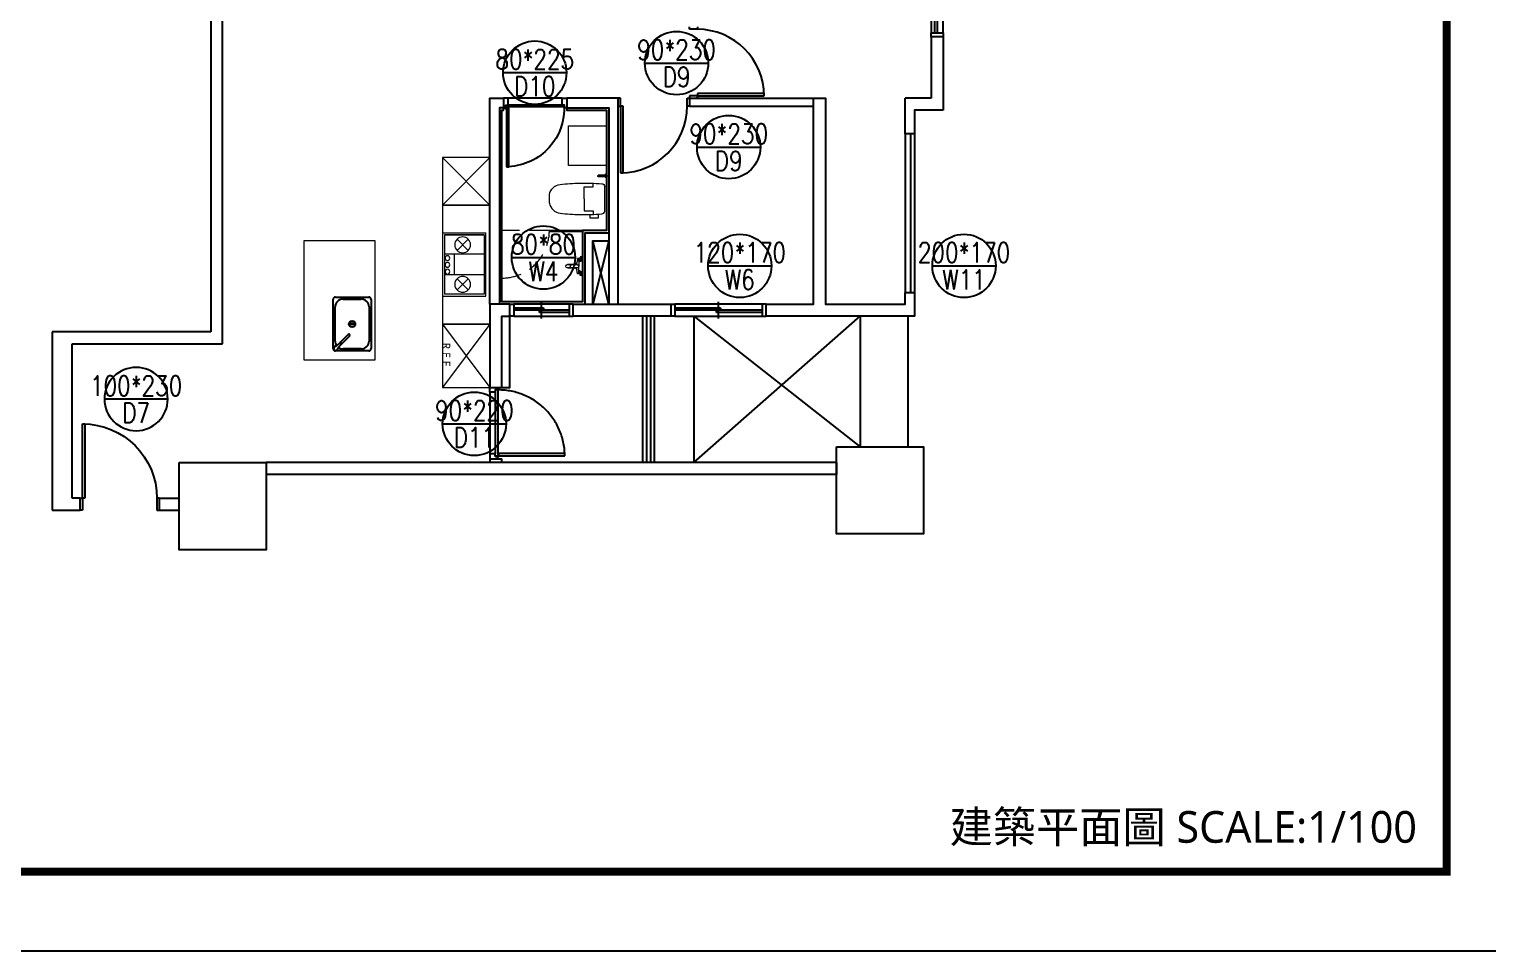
# Model space of a CAD drawing. Extents: x 489590 to 931630, y 16852 to 52972.
# Drawn here: x 490670 to 492512, y 50872 to 52035 of the extents above; entities that cross this region are included whole.
import ezdxf
from ezdxf.enums import TextEntityAlignment as Align

# ---------------------------------------------------------------- set-up
doc = ezdxf.new("R2010")
doc.units = 0
doc.header["$LTSCALE"] = 50
for name, pattern in [('11', [0.15, 0.1, -0.05]), ('DASHED2', [9.525, 6.35, -3.175]), ('HIDDEN3', [0.15, 0.11, -0.04])]:
    doc.linetypes.add(name, pattern=pattern)
for name, color, linetype in [('08', 8, 'Continuous'), ('A-DOOR-SWING-1', 252, 'DASHED2'), ('A_4 標示-門窗編號', 171, 'Continuous'), ('ASP_4', 4, 'Continuous'), ('COL', 1, 'Continuous'), ('DOOR', 5, 'Continuous'), ('FINISH', 6, 'Continuous'), ('FURN', 4, 'Continuous'), ('I-FLOR-PAVING', 251, 'Continuous'), ('L-L', 7, 'Continuous'), ('OPEN', 5, 'Continuous'), ('P_管道', 30, 'Continuous'), ('TOIL', 5, 'Continuous'), ('TX', 4, 'Continuous'), ('WALL', 2, 'Continuous'), ('WALL2', 3, 'Continuous'), ('WALL5', 4, 'Continuous'), ('挑空', 9, 'Continuous'), ('符號_門窗_預設', 4, 'Continuous'), ('開口', 6, 'Continuous')]:
    doc.layers.add(name, color=color, linetype=linetype)
doc.layers.add('AM_9', color=253, linetype='Continuous', lineweight=0)
doc.styles.add('C1', font='simplex.shx', dxfattribs={"bigfont": 'CHINESET.shx'})
doc.styles.add('CHINA', font='SIMPLEX.shx', dxfattribs={"bigfont": 'CHINESET.shx'})
doc.styles.add('SIMPLEX', font='SIMPLEX.shx', dxfattribs={"width": 0.7})
doc.styles.add('微軟正黑體', font='MSJH_0.TTF')

# ---------------------------------------------------------------- blocks, each defined once
blk = doc.blocks.new('A$C6F4479EE')
at = {"layer": '08'}
blk.add_lwpolyline([(0, 2100), (0, 0), (2970, 0), (2970, 2100)], close=True, dxfattribs=at)
at = {"layer": '08', "color": 8, "true_color": 0x737373, "const_width": 10}
blk.add_lwpolyline([(2535.7, 2000), (100, 2000), (100, 100), (2870, 100), (2870, 1814.8)], dxfattribs=at)
blk = doc.blocks.new('WINNUM')
at = {"layer": '符號_門窗_預設'}
blk.add_line((-40, 0), (40, 0), dxfattribs=at)
blk.add_circle((0, 0), 40, dxfattribs=at)
at = {"layer": '符號_門窗_預設', "style": 'SIMPLEX'}
for tag, p in [('N1', (0, 16.8)), ('N2', (0, -17.4))]:
    blk.add_attdef(tag, text='', height=25, dxfattribs=at).set_placement(p, align=Align.MIDDLE)
blk = doc.blocks.new('u14-02')
at = {"color": 9, "lineweight": -3, "true_color": 0xc7c8ca}
for p, q in [((-34, -51.9), (-34, -9.9)), ((-31, -6.9), (31, -6.9)), ((-25.4, -17.1), (-29.8, -13.4)), ((-27.6, -15.2), (-15.1, -27.8)), ((-23.8, -15.5), (-27.5, -11.1)), ((-25.7, -13.3), (-13.1, -25.8)), ((-21.5, -9.4), (21.5, -9.4)), ((34, -9.9), (34, -51.9)), ((-31.5, -42.4), (-31.5, -19.4)), ((-0.2, -28.9), (0.2, -28.9)), ((-0.2, -32.9), (-0.2, -28.9)), ((-0.2, -32.9), (0.2, -32.9)), ((0, -33.4), (0, -28.4)), ((0.2, -32.9), (0.2, -28.9)), ((31.5, -19.4), (31.5, -42.4)), ((31, -54.9), (-31, -54.9)), ((21.5, -52.4), (-21.5, -52.4))]:
    blk.add_line(p, q, dxfattribs=at)
for radius in [4, 3.5]:
    blk.add_circle((0, -30.9), radius, dxfattribs=at)
for centre, radius, start, end in [((-31, -9.9), 3, 90, 180), ((-30.7, -10.2), 2.6, 10.8513, 259.1487), ((-21.5, -19.4), 10, 144.3622, 180), ((-31.7, -15.7), 3, 50, 79.1487), ((-25.2, -9.2), 3, 190.8513, 220), ((-21.5, -19.4), 10, 90, 125.6378), ((-24.6, -16.3), 1.15, 225, 45), ((21.5, -19.4), 10, 0, 90), ((31, -9.9), 3, 0, 90), ((-14.1, -26.8), 1.4, 225, 45), ((-31, -51.9), 3, 180, 270), ((-21.5, -42.4), 10, 180, 270), ((21.5, -42.4), 10, 270, 0), ((31, -51.9), 3, 270, 0)]:
    blk.add_arc(centre, radius, start, end, dxfattribs=at)
blk = doc.blocks.new('$PDS00100RS06Y008C00008C10')
at = {"color": 0, "linetype": 'Continuous'}
for p, q in [((42, 89), (39, 89)), ((39, 89), (39, 5)), ((42, 5), (42, 89)), ((-45, 5), (-42, 5)), ((-42, 5), (-42, -5)), ((39, 5), (42, 5)), ((45, 5), (42, 5)), ((42, 5), (42, -5)), ((-42, -5), (-45, -5)), ((42, -5), (45, -5))]:
    blk.add_line(p, q, dxfattribs=at)
blk.add_arc((42, 5), 84, 90, 180, dxfattribs=at)
blk = doc.blocks.new('A$C4EFA0F76')
at = {"layer": 'TOIL', "color": 9, "lineweight": 5, "true_color": 0xc7c8ca}
for p, q in [((0, 19.3), (0, -29.4)), ((2, 19.1), (2, -12)), ((72, 9.1), (72, -1.9)), ((11.7, -25.4), (-2.7, -25.4))]:
    blk.add_line(p, q, dxfattribs=at)
for points in [[(72, 9.1, 0.3374), (58.3, 21.6, 0.027493), (33.7, 23.4, 0.022437), (5.8, 22.6, 0.348898), (2, 19.1)], [(72, -1.9, -0.3374), (58.3, -14.5, -0.027493), (33.7, -16.2, -0.022437), (5.8, -15.5, -0.348898), (2, -12)], [(0, -22.9, -0.370325), (1.8, -24.4), (10.3, -24.4), (10.3, -25.4)], [(0, -28, 0.370325), (1.8, -26.5), (10.3, -26.5), (10.3, -25.4)]]:
    blk.add_lwpolyline(points, format="xyb", dxfattribs=at)
for points in [[(10.5, 22.9), (10.5, 27.8), (20.5, 27.8), (20.5, 23.3)], [(28, 3.6), (28, 18.8), (16.7, 18.8), (16.7, 23.2)], [(28, 3.6), (28, -11.7), (16.7, -11.7), (16.7, -16.1)]]:
    blk.add_lwpolyline(points, dxfattribs=at)
blk = doc.blocks.new('A$C0A852886')
at = {"color": 9, "true_color": 0xc7c8ca}
for points in [[(74.8, 151.1), (74.8, 148.1), (78.1, 148.1), (78.1, 145.1), (86.8, 145.1), (86.8, 151.1)], [(0.4, 74.8), (0.4, 77.8), (74, 77.8), (74, 74.8)], [(74.8, 71.1), (74.8, 74.1), (78.1, 74.1), (78.1, 77.1), (86.8, 77.1), (86.8, 71.1)]]:
    blk.add_lwpolyline(points, close=True, dxfattribs=at)
blk.add_lwpolyline([(77.6, 74.2), (77.6, 74.5), (74.6, 74.5, 3.143413), (74.6, 73.7), (77.6, 73.7), (77.6, 74), (74.8, 74, 0.08392), (74.8, 74.2), (77.6, 74.2)], format="xyb", dxfattribs=at)
at = {"layer": 'I-FLOR-PAVING', "color": 9, "true_color": 0xc7c8ca}
for p, q in [((75.8, 148.1), (75.8, 74.1)), ((78.1, 145.1), (78.1, 77.1)), ((86.8, 145.1), (86.8, 77.1))]:
    blk.add_line(p, q, dxfattribs=at)
blk.add_arc((74.1, 74.1), 73.8, 86.9121, 177.1453, dxfattribs=at)
blk = doc.blocks.new('A$C34866B9E')
at = {"color": 9, "true_color": 0xc7c8ca}
for p, q in [((0, 9), (0, 6)), ((0, 9), (64, 9)), ((44, 0), (42, 0)), ((64, 9), (64, 6))]:
    blk.add_line(p, q, dxfattribs=at)
for centre, radius, start, end in [((1, 6), 1.5, 180, 245.2613), ((22, 50), 50, 245.2613, 268.1216), ((42, 50), 50, 271.8784, 294.7387), ((62, 6), 1.5, 294.7387, 0)]:
    blk.add_arc(centre, radius, start, end, dxfattribs=at)
at = {"layer": 'AM_9', "color": 9, "true_color": 0xc7c8ca}
blk.add_line((20, 0), (42, 0), dxfattribs=at)
blk = doc.blocks.new('A$C465A4D64')
at = {"layer": 'TOIL', "color": 9, "linetype": 'ByBlock', "lineweight": 5, "true_color": 0xc7c8ca}
for p, q in [((-12.9, 0), (12.9, 0)), ((-9.9, -0.6), (-11.9, -0.6)), ((-11.9, -0.6), (-11.9, -2.9)), ((-11.9, -2.9), (-8.3, -2.9)), ((-10.1, -0.6), (-11.7, -0.6)), ((-10.2, -2.9), (-11.6, -2.9)), ((-11.6, -2.9), (-11.6, -2.9)), ((-10.3, -3), (-11.5, -3)), ((-11.4, -3), (-11.4, -3)), ((-11, -3.1), (-11.4, -3.1)), ((-11, -3), (-11, -3.1)), ((-10.8, -3), (-10.8, -3.1)), ((-10.4, -3.1), (-10.8, -3.1)), ((-6.5, -2), (-10.6, -2)), ((-10.4, -3), (-10.4, -3)), ((-10.2, -2.9), (-10.2, -2.9)), ((-9.6, -5), (-0.8, -5)), ((-9.6, -5), (-9.6, -6.5)), ((-9.6, -6.4), (-4.2, -7.2)), ((-9.5, -4.8), (0, -4.8)), ((-9.5, -6.6), (-4.2, -7.3)), ((-9, -3.2), (-6, -3.2)), ((-9, -4.5), (-7.5, -4.5)), ((-9, -4.5), (-6, -4.5)), ((-8.5, -3.2), (-8.5, -2.9)), ((-8.5, -4.6), (-7.5, -4.6)), ((-8.5, -4.6), (-8.5, -4.8)), ((-6.5, -4.8), (-8.5, -4.8)), ((-8.4, -4.5), (-8.4, -4.6)), ((-8.4, -4.8), (-6.6, -4.8)), ((-8.4, -4.8), (-6.6, -4.8)), ((-6, -4.5), (-7.5, -4.5)), ((-6.5, -4.6), (-7.5, -4.6)), ((-6.6, -4.5), (-6.6, -4.6)), ((-6.5, -3.2), (-6.5, -2)), ((-6.5, -4.6), (-6.5, -4.8)), ((-4.2, -7.4), (-4.2, -7.2)), ((-2.2, -7), (-2.2, -15.5)), ((-2.1, -7), (-2.2, -7)), ((-2.1, -13.3), (-2.1, -7)), ((-2.1, -19.1), (-2.1, -14.1)), ((9.5, -4.8), (0, -4.8)), ((9.6, -5), (0.8, -5)), ((2.1, -13.3), (2.1, -7)), ((2.1, -7), (2.2, -7)), ((2.1, -19.1), (2.1, -14.1)), ((2.2, -7), (2.2, -15.5)), ((9.6, -6.4), (4.2, -7.2)), ((9.5, -6.6), (4.2, -7.3)), ((4.2, -7.4), (4.2, -7.2)), ((9, -3.2), (6, -3.2)), ((6, -4.5), (7.5, -4.5)), ((9, -4.5), (6, -4.5)), ((6.2, -3.2), (8.8, -3.2)), ((6.5, -3.2), (6.5, -2)), ((6.5, -2), (10.6, -2)), ((6.5, -4.6), (6.5, -4.8)), ((6.5, -4.6), (7.5, -4.6)), ((6.5, -4.8), (8.5, -4.8)), ((6.6, -4.5), (6.6, -4.6)), ((8.4, -4.8), (6.6, -4.8)), ((9, -4.5), (7.5, -4.5)), ((8.5, -4.6), (7.5, -4.6)), ((11.9, -2.9), (8.3, -2.9)), ((8.4, -4.5), (8.4, -4.6)), ((8.5, -3.2), (8.5, -2.9)), ((8.5, -4.6), (8.5, -4.8)), ((9.6, -5), (9.6, -6.5)), ((9.9, -0.6), (11.9, -0.6)), ((10.1, -0.6), (11.7, -0.6)), ((10.2, -2.9), (11.6, -2.9)), ((10.2, -2.9), (10.2, -2.9)), ((10.3, -3), (11.5, -3)), ((10.4, -3), (10.4, -3)), ((10.4, -3.1), (10.8, -3.1)), ((10.8, -3), (10.8, -3.1)), ((11, -3), (11, -3.1)), ((11, -3.1), (11.4, -3.1)), ((11.4, -3), (11.4, -3)), ((11.6, -2.9), (11.6, -2.9)), ((11.9, -0.6), (11.9, -2.9)), ((-2.1, -19.1), (-2.2, -19.1)), ((2.1, -19.1), (2.2, -19.1))]:
    blk.add_line(p, q, dxfattribs=at)
for points in [[(-2.2, -7), (-2.2, -19.1)], [(2.2, -7), (2.2, -19.1)]]:
    blk.add_lwpolyline(points, dxfattribs=at)
for centre, radius, start, end in [((-11.9, -0.6), 0.04, 90, 180), ((-11.9, -2.9), 0.04, 180, 270), ((-11.5, -2.9), 0.08, 180, 270), ((-11.4, -3), 0.056, 180, 270), ((-10.4, -3), 0.056, 270, 0), ((-10.3, -2.9), 0.08, 270, 0), ((-6.7, -0.4), 3.2, 183.7671, 209.1252), ((-9.9, -0.6), 0.04, 3.8565, 90), ((-9.5, -5), 0.16, 90, 180), ((-9.4, -6.4), 0.19, 193.733, 256.587), ((-8, -3.8), 1.16, 145.7945, 214.2055), ((-6.5, -2), 0.08, 0, 90), ((-7, -3.8), 1.16, 325.7945, 34.2055), ((-4.5, -9.6), 2.41, 20.9953, 82.0158), ((-4.5, -9.6), 2.27, 7.4199, 82.0158), ((0, -7), 2.25, 90, 180), ((0, -13.3), 2.25, 180, 270), ((0, -7), 2.09, 90, 180), ((0, -13.3), 2.09, 180, 270), ((0, -7), 2.25, 0, 90), ((0, -7), 2.09, 0, 90), ((0, -13.3), 2.25, 270, 0), ((0, -13.3), 2.09, 270, 0), ((4.5, -9.6), 2.27, 97.9842, 172.5801), ((4.5, -9.6), 2.41, 97.9842, 159.0047), ((7, -3.8), 1.16, 145.7945, 214.2055), ((6.5, -2), 0.08, 90, 180), ((8, -3.8), 1.16, 325.7945, 34.2055), ((6.7, -0.4), 3.2, 330.8748, 356.2329), ((9.5, -5), 0.16, 0, 90), ((9.4, -6.4), 0.19, 283.413, 346.267), ((9.9, -0.6), 0.04, 90, 176.1435), ((10.3, -2.9), 0.08, 180, 270), ((10.4, -3), 0.056, 180, 270), ((11.4, -3), 0.056, 270, 0), ((11.5, -2.9), 0.08, 270, 0), ((11.9, -0.6), 0.04, 0, 90), ((11.9, -2.9), 0.04, 270, 0), ((0, -19.1), 2.25, 180, 270), ((0, -19.1), 2.09, 180, 270), ((0, -19.1), 2.25, 270, 0), ((0, -19.1), 2.09, 270, 0)]:
    blk.add_arc(centre, radius, start, end, dxfattribs=at)
for points in [[(-8.8, -3.2), (-8.9, -3.2), (-8.9, -3.2), (-8.9, -3.2), (-8.9, -3.3), (-8.9, -3.3), (-9, -3.3), (-9, -3.3), (-9, -3.3), (-9, -3.3), (-9, -3.3), (-9.1, -3.4), (-9.1, -3.4), (-9.1, -3.4), (-9.1, -3.4), (-9.1, -3.5), (-9.1, -3.5), (-9.2, -3.6), (-9.2, -3.6), (-9.2, -3.6), (-9.2, -3.6), (-9.2, -3.7), (-9.2, -3.7), (-9.2, -3.8), (-9.2, -3.8), (-9.2, -3.8), (-9.2, -3.9), (-9.2, -3.9), (-9.2, -3.9), (-9.2, -4), (-9.2, -4), (-9.2, -4), (-9.2, -4.1), (-9.1, -4.1), (-9.1, -4.1), (-9.1, -4.2), (-9.1, -4.2), (-9.1, -4.2), (-9.1, -4.3), (-9, -4.3), (-9, -4.3), (-9, -4.3), (-9, -4.3), (-9, -4.3), (-8.9, -4.4), (-8.9, -4.4), (-8.9, -4.4), (-8.9, -4.4), (-8.9, -4.4), (-8.8, -4.4), (-8.8, -4.4), (-8.8, -4.4), (-8.8, -4.4), (-8.7, -4.4), (-8.7, -4.3), (-8.7, -4.3), (-8.7, -4.3), (-8.7, -4.3), (-8.6, -4.3), (-8.6, -4.3), (-8.6, -4.2), (-8.6, -4.2), (-8.6, -4.2), (-8.6, -4.1), (-8.5, -4.1), (-8.5, -4.1), (-8.5, -4), (-8.5, -4), (-8.5, -4), (-8.5, -3.9), (-8.5, -3.9), (-8.5, -3.9), (-8.5, -3.8), (-8.5, -3.8), (-8.5, -3.8), (-8.5, -3.7), (-8.5, -3.7), (-8.5, -3.6), (-8.5, -3.6), (-8.5, -3.6), (-8.5, -3.6), (-8.5, -3.5), (-8.6, -3.5), (-8.6, -3.4), (-8.6, -3.4), (-8.6, -3.4), (-8.6, -3.4), (-8.6, -3.3), (-8.7, -3.3), (-8.7, -3.3), (-8.7, -3.3), (-8.7, -3.3), (-8.7, -3.3), (-8.8, -3.3), (-8.8, -3.2), (-8.8, -3.2), (-8.8, -3.2), (-8.8, -3.2)], [(-7.5, -3.2), (-7.5, -3.2), (-7.6, -3.2), (-7.6, -3.2), (-7.6, -3.3), (-7.7, -3.3), (-7.7, -3.3), (-7.8, -3.3), (-7.8, -3.3), (-7.9, -3.3), (-7.9, -3.3), (-7.9, -3.4), (-8, -3.4), (-8, -3.4), (-8, -3.4), (-8.1, -3.5), (-8.1, -3.5), (-8.1, -3.6), (-8.1, -3.6), (-8.2, -3.6), (-8.2, -3.6), (-8.2, -3.7), (-8.2, -3.7), (-8.2, -3.8), (-8.2, -3.8), (-8.2, -3.8), (-8.2, -3.9), (-8.2, -3.9), (-8.2, -3.9), (-8.2, -4), (-8.2, -4), (-8.1, -4), (-8.1, -4.1), (-8.1, -4.1), (-8.1, -4.1), (-8, -4.2), (-8, -4.2), (-8, -4.2), (-7.9, -4.3), (-7.9, -4.3), (-7.9, -4.3), (-7.8, -4.3), (-7.8, -4.3), (-7.7, -4.3), (-7.7, -4.4), (-7.6, -4.4), (-7.6, -4.4), (-7.6, -4.4), (-7.5, -4.4), (-7.5, -4.4), (-7.4, -4.4), (-7.4, -4.4), (-7.4, -4.4), (-7.3, -4.4), (-7.3, -4.3), (-7.2, -4.3), (-7.2, -4.3), (-7.1, -4.3), (-7.1, -4.3), (-7.1, -4.3), (-7, -4.2), (-7, -4.2), (-7, -4.2), (-6.9, -4.1), (-6.9, -4.1), (-6.9, -4.1), (-6.9, -4), (-6.8, -4), (-6.8, -4), (-6.8, -3.9), (-6.8, -3.9), (-6.8, -3.9), (-6.8, -3.8), (-6.8, -3.8), (-6.8, -3.8), (-6.8, -3.7), (-6.8, -3.7), (-6.8, -3.6), (-6.8, -3.6), (-6.9, -3.6), (-6.9, -3.6), (-6.9, -3.5), (-6.9, -3.5), (-7, -3.4), (-7, -3.4), (-7, -3.4), (-7.1, -3.4), (-7.1, -3.3), (-7.1, -3.3), (-7.2, -3.3), (-7.2, -3.3), (-7.3, -3.3), (-7.3, -3.3), (-7.4, -3.3), (-7.4, -3.2), (-7.4, -3.2), (-7.5, -3.2), (-7.5, -3.2)], [(-6.2, -3.2), (-6.2, -3.2), (-6.2, -3.2), (-6.2, -3.2), (-6.2, -3.3), (-6.3, -3.3), (-6.3, -3.3), (-6.3, -3.3), (-6.3, -3.3), (-6.3, -3.3), (-6.4, -3.3), (-6.4, -3.4), (-6.4, -3.4), (-6.4, -3.4), (-6.4, -3.4), (-6.4, -3.5), (-6.5, -3.5), (-6.5, -3.6), (-6.5, -3.6), (-6.5, -3.6), (-6.5, -3.6), (-6.5, -3.7), (-6.5, -3.7), (-6.5, -3.8), (-6.5, -3.8), (-6.5, -3.8), (-6.5, -3.9), (-6.5, -3.9), (-6.5, -3.9), (-6.5, -4), (-6.5, -4), (-6.5, -4), (-6.5, -4.1), (-6.5, -4.1), (-6.4, -4.1), (-6.4, -4.2), (-6.4, -4.2), (-6.4, -4.2), (-6.4, -4.3), (-6.4, -4.3), (-6.3, -4.3), (-6.3, -4.3), (-6.3, -4.3), (-6.3, -4.3), (-6.3, -4.4), (-6.2, -4.4), (-6.2, -4.4), (-6.2, -4.4), (-6.2, -4.4), (-6.1, -4.4), (-6.1, -4.4), (-6.1, -4.4), (-6.1, -4.4), (-6.1, -4.4), (-6, -4.3), (-6, -4.3), (-6, -4.3), (-6, -4.3), (-6, -4.3), (-5.9, -4.3), (-5.9, -4.2), (-5.9, -4.2), (-5.9, -4.2), (-5.9, -4.1), (-5.9, -4.1), (-5.8, -4.1), (-5.8, -4), (-5.8, -4), (-5.8, -4), (-5.8, -3.9), (-5.8, -3.9), (-5.8, -3.9), (-5.8, -3.8), (-5.8, -3.8), (-5.8, -3.8), (-5.8, -3.7), (-5.8, -3.7), (-5.8, -3.6), (-5.8, -3.6), (-5.8, -3.6), (-5.8, -3.6), (-5.9, -3.5), (-5.9, -3.5), (-5.9, -3.4), (-5.9, -3.4), (-5.9, -3.4), (-5.9, -3.4), (-6, -3.3), (-6, -3.3), (-6, -3.3), (-6, -3.3), (-6, -3.3), (-6.1, -3.3), (-6.1, -3.3), (-6.1, -3.2), (-6.1, -3.2), (-6.1, -3.2), (-6.2, -3.2)], [(6.2, -3.2), (6.2, -3.2), (6.2, -3.2), (6.2, -3.2), (6.2, -3.3), (6.3, -3.3), (6.3, -3.3), (6.3, -3.3), (6.3, -3.3), (6.3, -3.3), (6.4, -3.3), (6.4, -3.4), (6.4, -3.4), (6.4, -3.4), (6.4, -3.4), (6.4, -3.5), (6.5, -3.5), (6.5, -3.6), (6.5, -3.6), (6.5, -3.6), (6.5, -3.6), (6.5, -3.7), (6.5, -3.7), (6.5, -3.8), (6.5, -3.8), (6.5, -3.8), (6.5, -3.9), (6.5, -3.9), (6.5, -3.9), (6.5, -4), (6.5, -4), (6.5, -4), (6.5, -4.1), (6.5, -4.1), (6.4, -4.1), (6.4, -4.2), (6.4, -4.2), (6.4, -4.2), (6.4, -4.3), (6.4, -4.3), (6.3, -4.3), (6.3, -4.3), (6.3, -4.3), (6.3, -4.3), (6.3, -4.4), (6.2, -4.4), (6.2, -4.4), (6.2, -4.4), (6.2, -4.4), (6.1, -4.4), (6.1, -4.4), (6.1, -4.4), (6.1, -4.4), (6.1, -4.4), (6, -4.3), (6, -4.3), (6, -4.3), (6, -4.3), (6, -4.3), (5.9, -4.3), (5.9, -4.2), (5.9, -4.2), (5.9, -4.2), (5.9, -4.1), (5.9, -4.1), (5.8, -4.1), (5.8, -4), (5.8, -4), (5.8, -4), (5.8, -3.9), (5.8, -3.9), (5.8, -3.9), (5.8, -3.8), (5.8, -3.8), (5.8, -3.8), (5.8, -3.7), (5.8, -3.7), (5.8, -3.6), (5.8, -3.6), (5.8, -3.6), (5.8, -3.6), (5.9, -3.5), (5.9, -3.5), (5.9, -3.4), (5.9, -3.4), (5.9, -3.4), (5.9, -3.4), (6, -3.3), (6, -3.3), (6, -3.3), (6, -3.3), (6, -3.3), (6.1, -3.3), (6.1, -3.3), (6.1, -3.2), (6.1, -3.2), (6.1, -3.2), (6.2, -3.2)], [(7.5, -3.2), (7.5, -3.2), (7.6, -3.2), (7.6, -3.2), (7.6, -3.3), (7.7, -3.3), (7.7, -3.3), (7.8, -3.3), (7.8, -3.3), (7.9, -3.3), (7.9, -3.3), (7.9, -3.4), (8, -3.4), (8, -3.4), (8, -3.4), (8.1, -3.5), (8.1, -3.5), (8.1, -3.6), (8.1, -3.6), (8.2, -3.6), (8.2, -3.6), (8.2, -3.7), (8.2, -3.7), (8.2, -3.8), (8.2, -3.8), (8.2, -3.8), (8.2, -3.9), (8.2, -3.9), (8.2, -3.9), (8.2, -4), (8.2, -4), (8.1, -4), (8.1, -4.1), (8.1, -4.1), (8.1, -4.1), (8, -4.2), (8, -4.2), (8, -4.2), (7.9, -4.3), (7.9, -4.3), (7.9, -4.3), (7.8, -4.3), (7.8, -4.3), (7.7, -4.3), (7.7, -4.4), (7.6, -4.4), (7.6, -4.4), (7.6, -4.4), (7.5, -4.4), (7.5, -4.4), (7.4, -4.4), (7.4, -4.4), (7.4, -4.4), (7.3, -4.4), (7.3, -4.3), (7.2, -4.3), (7.2, -4.3), (7.1, -4.3), (7.1, -4.3), (7.1, -4.3), (7, -4.2), (7, -4.2), (7, -4.2), (6.9, -4.1), (6.9, -4.1), (6.9, -4.1), (6.9, -4), (6.8, -4), (6.8, -4), (6.8, -3.9), (6.8, -3.9), (6.8, -3.9), (6.8, -3.8), (6.8, -3.8), (6.8, -3.8), (6.8, -3.7), (6.8, -3.7), (6.8, -3.6), (6.8, -3.6), (6.9, -3.6), (6.9, -3.6), (6.9, -3.5), (6.9, -3.5), (7, -3.4), (7, -3.4), (7, -3.4), (7.1, -3.4), (7.1, -3.3), (7.1, -3.3), (7.2, -3.3), (7.2, -3.3), (7.3, -3.3), (7.3, -3.3), (7.4, -3.3), (7.4, -3.2), (7.4, -3.2), (7.5, -3.2), (7.5, -3.2)], [(8.8, -3.2), (8.9, -3.2), (8.9, -3.2), (8.9, -3.2), (8.9, -3.3), (8.9, -3.3), (9, -3.3), (9, -3.3), (9, -3.3), (9, -3.3), (9, -3.3), (9.1, -3.4), (9.1, -3.4), (9.1, -3.4), (9.1, -3.4), (9.1, -3.5), (9.1, -3.5), (9.2, -3.6), (9.2, -3.6), (9.2, -3.6), (9.2, -3.6), (9.2, -3.7), (9.2, -3.7), (9.2, -3.8), (9.2, -3.8), (9.2, -3.8), (9.2, -3.9), (9.2, -3.9), (9.2, -3.9), (9.2, -4), (9.2, -4), (9.2, -4), (9.2, -4.1), (9.1, -4.1), (9.1, -4.1), (9.1, -4.2), (9.1, -4.2), (9.1, -4.2), (9.1, -4.3), (9, -4.3), (9, -4.3), (9, -4.3), (9, -4.3), (9, -4.3), (8.9, -4.4), (8.9, -4.4), (8.9, -4.4), (8.9, -4.4), (8.9, -4.4), (8.8, -4.4), (8.8, -4.4), (8.8, -4.4), (8.8, -4.4), (8.7, -4.4), (8.7, -4.3), (8.7, -4.3), (8.7, -4.3), (8.7, -4.3), (8.6, -4.3), (8.6, -4.3), (8.6, -4.2), (8.6, -4.2), (8.6, -4.2), (8.6, -4.1), (8.5, -4.1), (8.5, -4.1), (8.5, -4), (8.5, -4), (8.5, -4), (8.5, -3.9), (8.5, -3.9), (8.5, -3.9), (8.5, -3.8), (8.5, -3.8), (8.5, -3.8), (8.5, -3.7), (8.5, -3.7), (8.5, -3.6), (8.5, -3.6), (8.5, -3.6), (8.5, -3.6), (8.5, -3.5), (8.6, -3.5), (8.6, -3.4), (8.6, -3.4), (8.6, -3.4), (8.6, -3.4), (8.6, -3.3), (8.7, -3.3), (8.7, -3.3), (8.7, -3.3), (8.7, -3.3), (8.7, -3.3), (8.8, -3.3), (8.8, -3.2), (8.8, -3.2), (8.8, -3.2), (8.8, -3.2)]]:
    blk.add_open_spline(points, degree=3, knots=[0, 0, 0, 0, 0.844515, 0.844515, 1.689029, 1.689029, 2.533544, 2.533544, 3.378059, 3.378059, 4.052867, 4.052867, 4.727674, 4.727674, 5.669803, 5.669803, 6.611932, 6.611932, 7.348167, 7.348167, 8.084401, 8.084401, 8.749372, 8.749372, 9.414342, 9.414342, 10.079313, 10.079313, 10.744283, 10.744283, 11.480518, 11.480518, 12.216752, 12.216752, 13.158881, 13.158881, 14.10101, 14.10101, 14.775818, 14.775818, 15.450626, 15.450626, 16.29514, 16.29514, 17.139655, 17.139655, 17.98417, 17.98417, 18.828684, 18.828684, 19.673199, 19.673199, 20.517714, 20.517714, 21.362229, 21.362229, 22.206743, 22.206743, 22.881551, 22.881551, 23.556359, 23.556359, 24.498488, 24.498488, 25.440617, 25.440617, 26.176851, 26.176851, 26.913086, 26.913086, 27.578056, 27.578056, 28.243027, 28.243027, 28.907997, 28.907997, 29.572968, 29.572968, 30.309202, 30.309202, 31.045437, 31.045437, 31.987566, 31.987566, 32.929695, 32.929695, 33.604502, 33.604502, 34.27931, 34.27931, 35.123825, 35.123825, 35.96834, 35.96834, 36.812854, 36.812854, 37.657369, 37.657369, 37.657369, 37.657369], dxfattribs=at)
at = {"layer": 'TOIL', "color": 9, "linetype": 'ByBlock', "lineweight": 5, "true_color": 0xc7c8ca, "xscale": -0.06400000000003274, "yscale": 0.06400000000003274, "zscale": 0.06400000000003274}
blk.add_blockref('A$C34866B9E', (-8.8, -0.6), dxfattribs=at)
at = {"layer": 'TOIL', "color": 9, "linetype": 'ByBlock', "lineweight": 5, "true_color": 0xc7c8ca, "extrusion": (0, 0, -1), "xscale": -0.06400000000003274, "yscale": 0.06400000000003274, "zscale": -0.06400000000003274}
blk.add_blockref('A$C34866B9E', (-8.8, -0.6), dxfattribs=at)
blk = doc.blocks.new('瓦斯爐')
at = {"color": 9, "lineweight": 0, "true_color": 0xc7c8ca}
for p, q in [((0, 0), (0, 55)), ((0, 55), (80, 55)), ((77.5, 52.5), (2.5, 52.5)), ((2.5, 52.5), (2.5, 2.5)), ((27, 52.5), (27, 2.5)), ((53, 52.5), (53, 2.5)), ((77.5, 52.5), (77.5, 2.5)), ((77.5, 2.5), (77.5, 52.5)), ((80, 0), (80, 55)), ((8, 18.4), (22.1, 32.6)), ((22.1, 18.4), (8, 32.6)), ((72, 18.4), (57.9, 32.6)), ((57.9, 18.4), (72, 32.6)), ((80, 0), (0, 0)), ((77.5, 2.5), (2.5, 2.5)), ((53, 15), (27, 15))]:
    blk.add_line(p, q, dxfattribs=at)
for centre, radius in [((15.1, 25.5), 10), ((64.9, 25.5), 10), ((31.1, 6.3), 3), ((39.7, 6.3), 3), ((48.2, 6.3), 3)]:
    blk.add_circle(centre, radius, dxfattribs=at)
blk = doc.blocks.new('Balcony Door 90CM')
at = {"color": 9, "true_color": 0xc7c8ca}
for points in [[(-3.7, 95.4), (-6.7, 95.4), (-6.7, 11.8), (-3.7, 11.8)], [(-90, 11), (-87, 11), (-87, 7.7), (-84, 7.7), (-84, 1), (-90, 1)], [(0, 11), (-3, 11), (-3, 7.7), (-6, 7.7), (-6, 1), (0, 1)]]:
    blk.add_lwpolyline(points, close=True, dxfattribs=at)
blk.add_lwpolyline([(-3.1, 8.2), (-3.4, 8.2), (-3.4, 11.1, -3.143413), (-2.6, 11.1), (-2.6, 8.2), (-2.9, 8.2), (-2.9, 11, -0.08392), (-3.1, 11), (-3.1, 8.2)], format="xyb", dxfattribs=at)
at = {"layer": 'A-DOOR-SWING-1', "color": 9, "linetype": 'HIDDEN3', "ltscale": 30, "true_color": 0xc7c8ca}
blk.add_arc((-3, 11.7), 83.8, 92.5181, 182.7143, dxfattribs=at)
at = {"layer": 'I-FLOR-PAVING', "color": 9, "true_color": 0xc7c8ca}
for p, q in [((-87, 11), (-3, 11)), ((-84, 7.7), (-6, 7.7)), ((-84, 1), (-6, 1))]:
    blk.add_line(p, q, dxfattribs=at)
blk = doc.blocks.new('A$C4E3912B0')
at = {"layer": 'OPEN', "color": 9, "true_color": 0xc7c8ca}
for p, q in [((3, 80), (3, 75)), ((3, 75), (18, 75)), ((3, 75), (3, 5)), ((10.5, 75), (10.5, 5)), ((13.5, 75), (13.5, 37.5)), ((18, 75), (18, 80)), ((18, 5), (18, 75)), ((21, 40), (0, 40)), ((7.5, 5), (7.5, 42.5)), ((7.5, 42.5), (10.5, 42.5)), ((13.5, 37.5), (10.5, 37.5)), ((3, 0), (3, 5)), ((3, 5), (18, 5)), ((18, 5), (18, 0))]:
    blk.add_line(p, q, dxfattribs=at)
blk = doc.blocks.new('$PWS002115O0ASW0DW00008C2')
at = {"color": 0, "linetype": 'Continuous'}
for p, q in [((-70, 7.5), (-65, 7.5)), ((-65, 7.5), (-65, -7.5)), ((65, 7.5), (-65, 7.5)), ((-65, 3), (2.5, 3)), ((65, 0), (-65, 0)), ((-2.5, -3), (-2.5, 0)), ((0, -10.5), (0, 10.5)), ((2.5, 3), (2.5, 0)), ((70, 7.5), (65, 7.5)), ((65, 7.5), (65, -7.5)), ((-65, -7.5), (-70, -7.5)), ((-65, -7.5), (65, -7.5)), ((65, -3), (-2.5, -3)), ((65, -7.5), (70, -7.5))]:
    blk.add_line(p, q, dxfattribs=at)
blk = doc.blocks.new('A$C6CF9505D')
at = {"layer": 'OPEN', "color": 9, "true_color": 0xc7c8ca}
for p, q in [((3, 115), (3, 120)), ((18, 115), (3, 115)), ((3, 115), (3, 5)), ((10.5, 5), (10.5, 115)), ((13.5, 115), (13.5, 57.5)), ((18, 120), (18, 115)), ((18, 5), (18, 115)), ((0, 60), (21, 60)), ((7.5, 5), (7.5, 62.5)), ((7.5, 62.5), (10.5, 62.5)), ((13.5, 57.5), (10.5, 57.5)), ((18, 5), (3, 5)), ((3, 5), (3, 0)), ((18, 0), (18, 5))]:
    blk.add_line(p, q, dxfattribs=at)
blk = doc.blocks.new('A$C037A192A')
at = {"layer": 'OPEN', "color": 9, "true_color": 0xc7c8ca}
for p, q in [((97, 188), (94, 188)), ((94, 188), (94, 94)), ((97, 94), (97, 188)), ((0, 94), (3, 94)), ((3, 94), (3, 79)), ((94, 94), (97, 94)), ((100, 94), (97, 94)), ((97, 94), (97, 79)), ((3, 79), (0, 79)), ((97, 79), (100, 79))]:
    blk.add_line(p, q, dxfattribs=at)
blk.add_arc((97, 94), 94, 90, 180, dxfattribs=at)
blk = doc.blocks.new('A$C05A63BC5')
at = {"layer": 'ASP_4', "color": 9, "true_color": 0xc7c8ca}
for p, q in [((916.5, 525), (916.5, 325)), ((923.5, 525), (923.5, 325)), ((928.5, 525), (928.5, 325)), ((585, 295), (585, 110)), ((590, 295), (590, 110)), ((595, 295), (595, 110)), ((600, 295), (600, 110))]:
    blk.add_line(p, q, dxfattribs=at)
at = {"layer": 'COL', "color": 9, "true_color": 0xc7c8ca}
for points in [[(830, 130), (940, 130), (940, 20), (830, 20)], [(0, 110), (110, 110), (110, 0), (0, 0)]]:
    blk.add_lwpolyline(points, close=True, dxfattribs=at)
at = {"layer": 'FINISH', "color": 9, "true_color": 0xc7c8ca}
blk.add_lwpolyline([(489.5, 558), (489.5, 555), (539.5, 555), (539.5, 403), (509.5, 403), (509.5, 313), (407.5, 313), (407.5, 555), (409.5, 555), (409.5, 558)], dxfattribs=at)
at = {"layer": 'FURN', "color": 9, "lineweight": 0, "true_color": 0xc7c8ca}
for p, q in [((332.5, 495), (392.5, 435)), ((392.5, 495), (332.5, 435)), ((392.5, 285), (332.5, 205)), ((332.5, 285), (392.5, 205))]:
    blk.add_line(p, q, dxfattribs=at)
for points in [[(332.5, 495), (332.5, 435), (392.5, 435), (392.5, 495)], [(392.5, 285), (392.5, 435), (332.5, 435), (332.5, 285)], [(247.5, 240), (247.5, 390), (157.5, 390), (157.5, 240)], [(332.5, 285), (332.5, 205), (392.5, 205), (392.5, 285)]]:
    blk.add_lwpolyline(points, close=True, dxfattribs=at)
at = {"layer": 'P_管道', "color": 9, "true_color": 0xc7c8ca}
for p, q in [((542.5, 390), (522.5, 310)), ((542.5, 310), (522.5, 390))]:
    blk.add_line(p, q, dxfattribs=at)
at = {"layer": 'TOIL', "color": 9, "lineweight": 5, "true_color": 0xc7c8ca}
for points in [[(491.5, 485), (491.5, 535), (539.5, 535), (539.5, 485)], [(509.5, 402), (509.5, 403), (467.5, 403), (467.5, 402)]]:
    blk.add_lwpolyline(points, close=True, dxfattribs=at)
at = {"layer": 'TOIL', "color": 9, "linetype": '11', "lineweight": 5, "ltscale": 5, "true_color": 0xc7c8ca}
blk.add_lwpolyline([(467.5, 403), (407.5, 403), (407.5, 343, 0.414214)], format="xyb", close=True, dxfattribs=at)
at = {"layer": 'WALL', "color": 9, "true_color": 0xc7c8ca}
for p, q in [((40, 985), (40, 275)), ((55, 260), (55, 985)), ((964.5, 647.5), (949.5, 647.5)), ((949.5, 647.5), (949.5, 570)), ((964.5, 647.5), (964.5, 555)), ((949.5, 570), (916.5, 570)), ((40, 275), (-160, 275)), ((-160, 275), (-160, 50)), ((-135, 65), (-135, 260)), ((-135, 260), (55, 260)), ((392.5, 115), (407.5, 115)), ((110, 110), (110, 95)), ((830, 110), (830, 95)), ((-125, 65), (-135, 65)), ((-125, 50), (-125, 65)), ((-25, 65), (0, 65)), ((-25, 65), (-25, 50)), ((-160, 50), (-125, 50)), ((-25, 50), (0, 50))]:
    blk.add_line(p, q, dxfattribs=at)
for points in [[(40, 975), (40, 288)], [(741, 295), (741, 310), (801, 310), (801, 570), (816, 570), (816, 310), (916.5, 310), (916.5, 325), (928.5, 325), (928.5, 295), (741, 295)], [(964.5, 555), (928.5, 555), (928.5, 525), (916.5, 525), (916.5, 570)], [(407.5, 205), (407.5, 295), (417.5, 295), (417.5, 310), (392.5, 310), (392.5, 205), (407.5, 205)], [(407.5, 205), (417.5, 205), (417.5, 295)], [(392.5, 115), (392.5, 110)], [(407.5, 110), (407.5, 115)], [(830, 110), (110, 110)], [(830, 110), (110, 110)], [(830, 95), (110, 95)], [(830, 95), (110, 95)]]:
    blk.add_lwpolyline(points, dxfattribs=at)
blk.add_lwpolyline([(621, 295), (497.5, 295), (497.5, 310), (621, 310)], close=True, dxfattribs=at)
at = {"layer": 'WALL2', "color": 9, "true_color": 0xc7c8ca}
for p, q in [((644.5, 570), (801, 570)), ((644.5, 570), (644.5, 560)), ((644.5, 560), (801, 560))]:
    blk.add_line(p, q, dxfattribs=at)
for points in [[(512.5, 310), (512.5, 400), (542.5, 400)], [(522.5, 310), (522.5, 390), (542.5, 390)]]:
    blk.add_lwpolyline(points, dxfattribs=at)
at = {"layer": 'WALL5', "color": 9, "true_color": 0xc7c8ca}
for points in [[(392.5, 310), (392.5, 570), (409.5, 570), (409.5, 558), (404.5, 558), (404.5, 310)], [(554.5, 310), (554.5, 570), (489.5, 570), (489.5, 558), (542.5, 558), (542.5, 310)]]:
    blk.add_lwpolyline(points, dxfattribs=at)
at = {"layer": '挑空', "color": 9, "true_color": 0xc7c8ca}
for p, q in [((650, 295), (860, 130)), ((650, 110), (860, 295))]:
    blk.add_line(p, q, dxfattribs=at)
at = {"layer": '開口', "color": 9, "true_color": 0xc7c8ca}
for p, q in [((650, 295), (650, 110)), ((860, 295), (860, 130)), ((920, 295), (920, 130))]:
    blk.add_line(p, q, dxfattribs=at)
at = {"layer": 'DOOR', "color": 9, "true_color": 0xc7c8ca, "xscale": -1, "rotation": 270}
blk.add_blockref('A$C0A852886', (338.4, 483.2), dxfattribs=at)
at = {"layer": 'DOOR', "color": 9, "true_color": 0xc7c8ca, "rotation": 270}
blk.add_blockref('Balcony Door 90CM', (391.5, 115), dxfattribs=at)
at = {"layer": 'FURN', "color": 9, "lineweight": 0, "true_color": 0xc7c8ca, "xscale": -1, "rotation": 270}
blk.add_blockref('瓦斯爐', (332.5, 320), dxfattribs=at)
at = {"layer": 'FURN', "color": 9, "lineweight": 0, "true_color": 0xc7c8ca, "extrusion": (-8.79107e-27, -8.79106e-27, -1), "xscale": -1, "zscale": -1, "rotation": 270.0000127231762}
blk.add_blockref('u14-02', (-187.6, 285), dxfattribs=at)
at = {"layer": 'OPEN', "color": 9, "true_color": 0xc7c8ca}
for name, p, rotation in [('$PWS002115O0ASW0DW00008C2', (957, 717.5), 89.99999999999999), ('$PDS00100RS06Y008C00008C10', (649.5, 615), 270), ('$PDS00100RS06Y008C00008C10', (599.5, 565), 180), ('A$C4E3912B0', (417.5, 313), 270), ('A$C6CF9505D', (741, 292), 90)]:
    blk.add_blockref(name, p, dxfattribs=dict(at, rotation=rotation))
at = {"layer": 'OPEN', "color": 9, "true_color": 0xc7c8ca, "xscale": -1}
blk.add_blockref('A$C037A192A', (-25, -29), dxfattribs=at)
at = {"layer": 'TOIL', "color": 9, "lineweight": 5, "true_color": 0xc7c8ca, "rotation": 180}
blk.add_blockref('A$C4EFA0F76', (539.5, 446.6), dxfattribs=at)
at = {"layer": 'TOIL', "color": 9, "true_color": 0xc7c8ca, "xscale": -1, "rotation": 270}
blk.add_blockref('A$C465A4D64', (509.5, 358), dxfattribs=at)
at = {"layer": 'FURN', "color": 9, "lineweight": 0, "true_color": 0xc7c8ca, "insert": (332.5, 245), "char_height": 10, "attachment_point": 8, "rotation": 270, "style": 'C1'}
blk.add_mtext_dynamic_manual_height_columns('{\\fMicrosoft JhengHei|b0|i0|c136|p34;\\T1.5;REF}', width=53.71, gutter_width=12.5, heights=[0], dxfattribs=at)

msp = doc.modelspace()

# ---------------------------------------------------------------- block references
at = {"layer": '08'}
msp.add_blockref('A$C6F4479EE', (489589.6, 50872.1, -120959), dxfattribs=at)
at = {"layer": 'L-L', "lineweight": -3}
msp.add_blockref('A$C05A63BC5', (490859.3, 51378.3, -120959), dxfattribs=at)
at = {"layer": '符號_門窗_預設', "color": 6}
ref = msp.add_blockref('WINNUM', (491487.4, 51992.7, -120959), dxfattribs=at)
ref.add_attrib('N1', '90*230', dxfattribs={"layer": 'A_4 標示-門窗編號', "color": 0, "height": 25, "style": 'CHINA', "width": 0.8}).set_placement((491487.4, 52009.4, -120959), align=Align.MIDDLE)
ref.add_attrib('N2', 'D9', dxfattribs={"layer": 'A_4 標示-門窗編號', "color": 0, "height": 25, "style": 'CHINA', "width": 0.8}).set_placement((491487.4, 51975.3, -120959), align=Align.MIDDLE)
ref = msp.add_blockref('WINNUM', (491308.4, 51980.6, -120959), dxfattribs=at)
ref.add_attrib('N1', '80*225', dxfattribs={"layer": 'A_4 標示-門窗編號', "color": 0, "height": 25, "style": 'CHINA', "width": 0.8}).set_placement((491308.4, 51997.4, -120959), align=Align.MIDDLE)
ref.add_attrib('N2', 'D10', dxfattribs={"layer": 'A_4 標示-門窗編號', "color": 0, "height": 25, "style": 'CHINA', "width": 0.8}).set_placement((491308.4, 51963.3, -120959), align=Align.MIDDLE)
ref = msp.add_blockref('WINNUM', (491553.2, 51886.6, -120959), dxfattribs=at)
ref.add_attrib('N1', '90*230', dxfattribs={"layer": 'A_4 標示-門窗編號', "color": 0, "height": 25, "style": 'CHINA', "width": 0.8}).set_placement((491553.2, 51903.3, -120959), align=Align.MIDDLE)
ref.add_attrib('N2', 'D9', dxfattribs={"layer": 'A_4 標示-門窗編號', "color": 0, "height": 25, "style": 'CHINA', "width": 0.8}).set_placement((491553.2, 51869.2, -120959), align=Align.MIDDLE)
ref = msp.add_blockref('WINNUM', (491319.3, 51747.2, -120959), dxfattribs=at)
ref.add_attrib('N1', '80*80', dxfattribs={"layer": 'A_4 標示-門窗編號', "color": 0, "height": 25, "style": 'CHINA', "width": 0.8}).set_placement((491319.3, 51764, -120959), align=Align.MIDDLE)
ref.add_attrib('N2', 'W4', dxfattribs={"layer": 'A_4 標示-門窗編號', "color": 0, "height": 25, "style": 'CHINA', "width": 0.8}).set_placement((491319.3, 51729.9, -120959), align=Align.MIDDLE)
ref = msp.add_blockref('WINNUM', (491567.2, 51736.7, -120959), dxfattribs=at)
ref.add_attrib('N1', '120*170', dxfattribs={"layer": 'A_4 標示-門窗編號', "color": 0, "height": 25, "style": 'CHINA', "width": 0.8}).set_placement((491567.2, 51753.5, -120959), align=Align.MIDDLE)
ref.add_attrib('N2', 'W6', dxfattribs={"layer": 'A_4 標示-門窗編號', "color": 0, "height": 25, "style": 'CHINA', "width": 0.8}).set_placement((491567.2, 51719.4, -120959), align=Align.MIDDLE)
ref = msp.add_blockref('WINNUM', (491850.3, 51736.7, -120959), dxfattribs=at)
ref.add_attrib('N1', '200*170', dxfattribs={"layer": 'A_4 標示-門窗編號', "color": 0, "height": 25, "style": 'CHINA', "width": 0.8}).set_placement((491850.3, 51753.5, -120959), align=Align.MIDDLE)
ref.add_attrib('N2', 'W11', dxfattribs={"layer": 'A_4 標示-門窗編號', "color": 0, "height": 25, "style": 'CHINA', "width": 0.8}).set_placement((491850.3, 51719.4, -120959), align=Align.MIDDLE)
ref = msp.add_blockref('WINNUM', (490805.1, 51568.6, -120959), dxfattribs=dict(at, xscale=-1))
ref.add_attrib('N1', '100*230', dxfattribs={"layer": 'A_4 標示-門窗編號', "color": 0, "height": 25, "style": 'CHINA', "width": 0.8}).set_placement((490805.1, 51585.3, -120959), align=Align.MIDDLE)
ref.add_attrib('N2', 'D7', dxfattribs={"layer": 'A_4 標示-門窗編號', "color": 0, "height": 25, "style": 'CHINA', "width": 0.8}).set_placement((490805.1, 51551.2, -120959), align=Align.MIDDLE)
ref = msp.add_blockref('WINNUM', (491232.1, 51537.3, -120959), dxfattribs=at)
ref.add_attrib('N1', '90*220', dxfattribs={"layer": 'A_4 標示-門窗編號', "color": 0, "height": 25, "style": 'CHINA', "width": 0.8}).set_placement((491232.1, 51554.1, -120959), align=Align.MIDDLE)
ref.add_attrib('N2', 'D11', dxfattribs={"layer": 'A_4 標示-門窗編號', "color": 0, "height": 25, "style": 'CHINA', "width": 0.8}).set_placement((491232.1, 51520, -120959), align=Align.MIDDLE)

# ---------------------------------------------------------------- texts
at = {"layer": 'TX', "style": '微軟正黑體'}
msp.add_text('建築平面圖 SCALE:1/100', height=40, dxfattribs=at).set_placement((492127.1, 51008.5, -120959), align=Align.CENTER)

doc.saveas('drawing.dxf')
